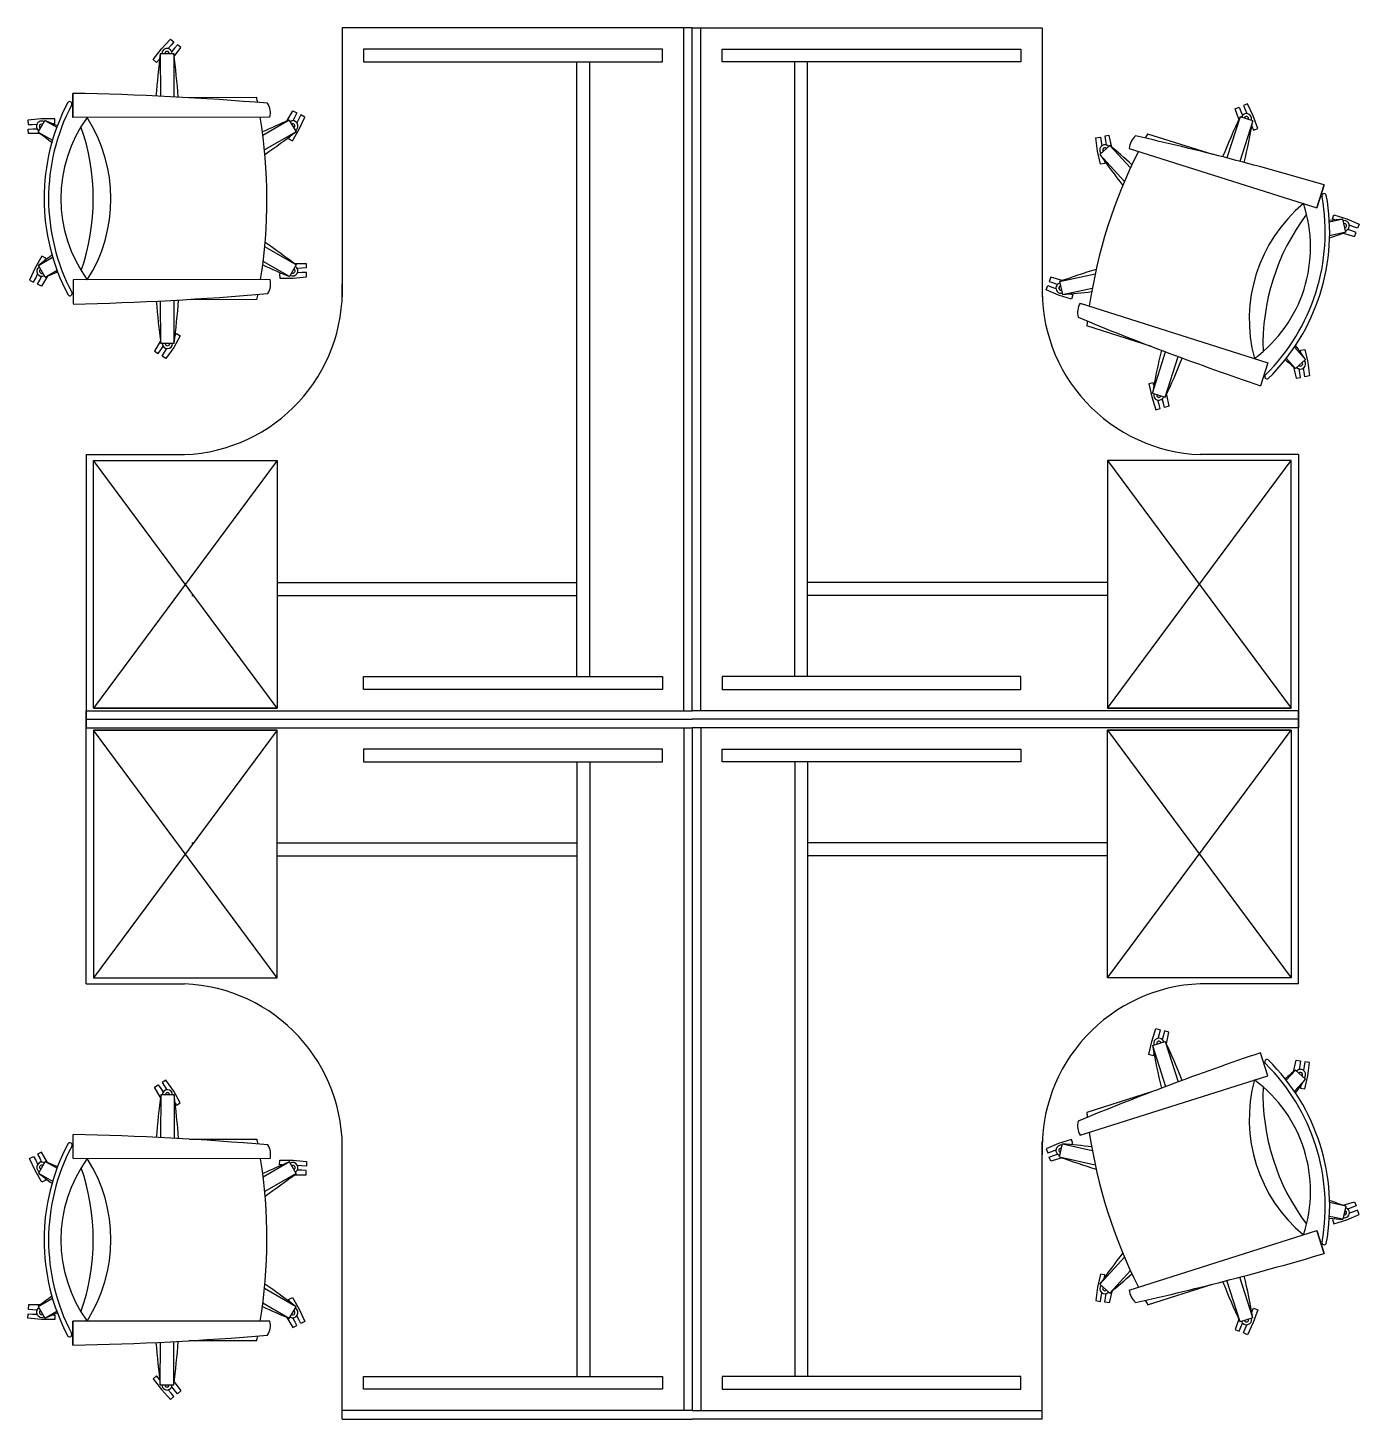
# Model space of a CAD drawing. Header units: millimetres. Extents: x 10079 to 35171, y 5151 to 19853.
# Drawn here: x 14061 to 17180, y 11136 to 14396 of the extents above; entities that cross this region are included whole.
import ezdxf

# ---------------------------------------------------------------- set-up
doc = ezdxf.new("R2010")
doc.units = ezdxf.units.MM

msp = doc.modelspace()

# ---------------------------------------------------------------- linework, layer by layer
at = {"color": 18, "linetype": 'ByBlock', "lineweight": -2, "ltscale": 0.2, "true_color": 0x000000}
for p, q in [((15617.7, 14396), (14797.7, 14396)), ((14797.7, 14396), (14797.7, 13765.6)), ((15597.7, 12796), (15597.7, 14396)), ((15617.7, 14396), (16437.7, 14396)), ((15617.7, 12796), (15617.7, 14396)), ((15637.7, 12796), (15637.7, 14396)), ((16437.7, 14396), (16437.7, 13765.6)), ((14197.7, 13396), (14428.2, 13396)), ((14197.7, 13396), (14197.7, 12756)), ((17037.7, 13396), (16807.3, 13396)), ((17037.7, 13396), (17037.7, 12756)), ((14197.7, 12796), (15617.7, 12796)), ((14197.7, 12156), (14197.7, 12796)), ((17037.7, 12796), (15617.7, 12796)), ((17037.7, 12156), (17037.7, 12796)), ((14197.7, 12776), (15617.7, 12776)), ((14197.7, 12756), (15617.7, 12756)), ((14197.7, 12756), (15617.7, 12756)), ((15597.7, 12756), (15597.7, 11156)), ((17037.7, 12776), (15617.7, 12776)), ((15617.7, 12756), (15617.7, 11156)), ((17037.7, 12756), (15617.7, 12756)), ((17037.7, 12756), (15617.7, 12756)), ((15637.7, 12756), (15637.7, 11156)), ((14197.7, 12156), (14428.2, 12156)), ((17037.7, 12156), (16807.3, 12156)), ((14797.7, 11136), (14797.7, 11786.4)), ((16437.7, 11136), (16437.7, 11786.4)), ((15617.7, 11156), (14797.7, 11156)), ((15617.7, 11156), (16437.7, 11156)), ((14797.7, 11136), (15617.7, 11136)), ((16437.7, 11136), (15617.7, 11136))]:
    msp.add_line(p, q, dxfattribs=at)
at = {"color": 18, "linetype": 'ByBlock', "lineweight": -2, "true_color": 0x000000}
for p, q in [((14355, 14321.6), (14374.1, 14346.7)), ((14374.1, 14346.7), (14395.5, 14369.8)), ((14396.8, 14355), (14390.3, 14347.3)), ((14395.5, 14369.8), (14403.6, 14363.1)), ((14403.6, 14363.1), (14396.8, 14355)), ((14404.8, 14348.3), (14398.3, 14340.5)), ((14403.9, 14328.9), (14419.6, 14349.6)), ((14411.6, 14356.3), (14404.8, 14348.3)), ((14419.6, 14349.6), (14411.6, 14356.3)), ((14363, 14314.8), (14355, 14321.6)), ((14369.8, 14322.9), (14363, 14314.8)), ((14370, 14323.1), (14369.8, 14322.9)), ((14371.6, 14335.5), (14403.1, 14335.6)), ((14371.6, 14335.5), (14371.7, 14235.8)), ((14403.1, 14335.6), (14403.2, 14234.2)), ((14167, 14186), (14167, 14242.4)), ((14167, 14242.4), (14167, 14186)), ((14597.5, 14232.5), (14438.2, 14232.3)), ((16918.4, 14218.1), (16908.7, 14214.1)), ((16908.7, 14214.1), (16912.7, 14204.4)), ((16931.9, 14189.6), (16918.4, 14218.1)), ((14092.7, 14182.6), (14061.3, 14179.6)), ((14124.2, 14182.6), (14092.7, 14182.6)), ((14124.7, 14172.1), (14124.2, 14182.6)), ((14628.5, 14186.6), (14167, 14186)), ((14668.2, 14177.5), (14682.1, 14201.4)), ((14686.6, 14187.3), (14682, 14178.3)), ((14682.1, 14201.4), (14691.4, 14196.6)), ((14691.4, 14196.6), (14686.6, 14187.3)), ((14696, 14182.4), (14691.3, 14173.4)), ((14700.8, 14191.8), (14696, 14182.4)), ((14697, 14158.3), (14710.1, 14187)), ((14710.1, 14187), (14700.8, 14191.8)), ((16900.9, 14187.7), (16870.3, 14091.1)), ((16889.3, 14206), (16899, 14210)), ((16898, 14181.6), (16889.3, 14206)), ((16899, 14210), (16903, 14200.3)), ((16930.9, 14178.2), (16900.9, 14187.7)), ((16903, 14200.3), (16906.9, 14191)), ((16912.7, 14204.4), (16916.6, 14195)), ((16942.5, 14159.9), (16931.9, 14189.6)), ((14061.3, 14179.6), (14061.8, 14169.1)), ((14061.8, 14169.1), (14072.2, 14169.6)), ((14062.3, 14158.6), (14072.7, 14159.1)), ((14062.7, 14148.1), (14062.3, 14158.6)), ((14072.2, 14169.6), (14082.4, 14170.1)), ((14072.7, 14159.1), (14082.9, 14159.6)), ((14085.6, 14151.7), (14101.3, 14179)), ((14085.6, 14151.7), (14119, 14132.5)), ((14101.3, 14179), (14129.1, 14163)), ((14118.5, 14171.8), (14124.7, 14172.1)), ((14673.8, 14179.8), (14612, 14144)), ((14689.6, 14152.6), (14615.8, 14109.8)), ((14673.8, 14179.8), (14689.6, 14152.6)), ((14681.2, 14131), (14697, 14158.3)), ((16930.9, 14178.2), (16900.8, 14083.1)), ((16928.7, 14165.9), (16928.8, 14165.6)), ((16928.8, 14165.6), (16932.8, 14155.9)), ((16932.8, 14155.9), (16942.5, 14159.9)), ((14090.4, 14148.1), (14062.7, 14148.1)), ((14674.7, 14141.3), (14671.9, 14135.8)), ((14671.9, 14135.8), (14681.2, 14131)), ((16563.4, 14138.2), (16573.7, 14140)), ((16567.2, 14106.9), (16563.4, 14138.2)), ((16595.9, 14120.5), (16572.6, 14099.3)), ((16573.7, 14140), (16575.5, 14129.7)), ((16575.5, 14129.7), (16577.2, 14119.7)), ((16594.4, 14143.6), (16584.1, 14141.8)), ((16584.1, 14141.8), (16585.9, 14131.5)), ((16585.9, 14131.5), (16587.6, 14121.5)), ((16600.5, 14116.6), (16594.4, 14143.6)), ((16595.9, 14120.5), (16644.1, 14067.8)), ((16684.5, 14147.9), (16836.3, 14099.8)), ((16574.1, 14076.2), (16567.2, 14106.9)), ((16572.6, 14099.3), (16630.2, 14036.3)), ((16583.4, 14084), (16584.5, 14078)), ((16641.1, 14113.4), (17081, 13974.1)), ((16584.5, 14078), (16574.1, 14076.2)), ((17081, 13974.1), (17098.1, 14027.9)), ((17098.1, 14027.9), (17081, 13974.1)), ((17117.3, 13948.1), (17120.9, 13958)), ((17120.9, 13958), (17151, 13948.6)), ((17141.6, 13947.7), (17110.4, 13940.8)), ((17123, 13946), (17117.3, 13948.1)), ((17148.4, 13916.9), (17141.6, 13947.7)), ((17151, 13948.6), (17180, 13936.2)), ((17162.9, 13920.1), (17153.4, 13923.6)), ((17166.5, 13930), (17157, 13933.5)), ((17176.4, 13926.4), (17166.5, 13930)), ((17180, 13936.2), (17176.4, 13926.4)), ((17148.4, 13916.9), (17110.8, 13908.6)), ((17142.7, 13914.9), (17169.1, 13906.7)), ((17172.8, 13916.5), (17162.9, 13920.1)), ((17169.1, 13906.7), (17172.8, 13916.5)), ((14094.4, 13861), (14078.6, 13833.7)), ((14086.1, 13839.4), (14119.3, 13858.7)), ((14103.7, 13856.2), (14094.4, 13861)), ((14100.9, 13850.7), (14103.7, 13856.2)), ((14690, 13840.3), (14616.1, 13882.8)), ((14078.6, 13833.7), (14065.5, 13805)), ((14101.9, 13812.1), (14086.1, 13839.4)), ((14101.9, 13812.1), (14129.6, 13828.2)), ((14674.3, 13813), (14612.4, 13848.6)), ((14690, 13840.3), (14674.3, 13813)), ((14685.2, 13843.9), (14712.9, 13843.8)), ((14702.9, 13832.8), (14692.8, 13832.4)), ((14713.4, 13833.3), (14702.9, 13832.8)), ((14713.9, 13822.8), (14703.4, 13822.4)), ((14712.9, 13843.8), (14713.4, 13833.3)), ((14714.4, 13812.4), (14713.9, 13822.8)), ((14065.5, 13805), (14074.8, 13800.2)), ((14074.8, 13800.2), (14079.7, 13809.5)), ((14079.7, 13809.5), (14084.3, 13818.5)), ((14084.2, 13795.4), (14089, 13804.7)), ((14093.5, 13790.5), (14084.2, 13795.4)), ((14089, 13804.7), (14093.6, 13813.7)), ((14107.4, 13814.4), (14093.5, 13790.5)), ((14629, 13806), (14167.6, 13805.4)), ((14167.6, 13805.4), (14167.7, 13748.9)), ((14657.1, 13820.2), (14650.9, 13819.9)), ((14650.9, 13819.9), (14651.4, 13809.4)), ((14651.4, 13809.4), (14683, 13809.3)), ((14683, 13809.3), (14714.4, 13812.4)), ((14703.4, 13822.4), (14693.2, 13821.9)), ((16446.7, 13782.2), (16450.4, 13792.1)), ((16450.4, 13792.1), (16460.2, 13788.5)), ((16457.6, 13811.8), (16454, 13801.9)), ((16454, 13801.9), (16463.8, 13798.3)), ((16484, 13803.6), (16457.6, 13811.8)), ((16463.8, 13798.3), (16473.4, 13794.8)), ((16478.4, 13801.5), (16561.6, 13819.9)), ((16478.4, 13801.5), (16485.1, 13770.8)), ((14404, 13656.4), (14403.9, 13757.8)), ((14438.9, 13759.8), (14598.1, 13760)), ((16475.8, 13769.9), (16446.7, 13782.2)), ((16460.2, 13788.5), (16469.7, 13785)), ((16505.9, 13760.5), (16475.8, 13769.9)), ((16485.1, 13770.8), (16554.9, 13786.1)), ((16503.7, 13772.5), (16509.5, 13770.3)), ((16509.5, 13770.3), (16505.9, 13760.5)), ((14372.5, 13656.4), (14372.4, 13756.1)), ((16526.2, 13750.6), (16966.1, 13611.2)), ((16693.7, 13649.3), (16541.9, 13697.4)), ((14371.8, 13662.3), (14358.1, 13638.3)), ((14418.5, 13674.5), (14402.9, 13647.1)), ((14406.3, 13674.9), (14409.7, 13680.1)), ((14409.7, 13680.1), (14418.5, 13674.5)), ((14358.1, 13638.3), (14366.9, 13632.7)), ((14366.9, 13632.7), (14372.6, 13641.5)), ((14404, 13656.4), (14372.5, 13656.4)), ((14372.6, 13641.5), (14378, 13650.1)), ((14375.8, 13627), (14381.4, 13635.9)), ((14384.6, 13621.4), (14375.8, 13627)), ((14381.4, 13635.9), (14386.9, 13644.4)), ((14402.9, 13647.1), (14384.6, 13621.4)), ((16695.8, 13540.2), (16726.4, 13636.9)), ((17054.1, 13619.2), (17028.2, 13647.6)), ((17042.3, 13640.5), (17052.6, 13642.3)), ((17043.3, 13634.4), (17042.3, 13640.5)), ((17052.6, 13642.3), (17059.5, 13611.5)), ((16725.9, 13530.7), (16756, 13625.8)), ((16966.1, 13611.2), (16949.1, 13557.4)), ((17030.9, 13597.9), (17009.3, 13621.6)), ((17026.3, 13601.8), (17032.3, 13574.8)), ((17030.9, 13597.9), (17054.1, 13619.2)), ((17040.9, 13587), (17039.2, 13597)), ((17051.2, 13588.8), (17049.5, 13598.8)), ((17059.5, 13611.5), (17063.4, 13580.2)), ((16697.6, 13564.5), (16687.5, 13561.8)), ((16687.5, 13561.8), (16694.1, 13531)), ((16699.2, 13558.6), (16697.6, 13564.5)), ((17032.3, 13574.8), (17042.7, 13576.6)), ((17042.7, 13576.6), (17040.9, 13587)), ((17053, 13578.4), (17051.2, 13588.8)), ((17063.4, 13580.2), (17053, 13578.4)), ((16694.1, 13531), (16703.8, 13501)), ((16695.8, 13540.2), (16725.9, 13530.7)), ((16728.4, 13536.2), (16734.2, 13509.2)), ((16703.8, 13501), (16714, 13503.7)), ((16711.2, 13513.8), (16708.6, 13523.6)), ((16714, 13503.7), (16711.2, 13513.8)), ((16721.4, 13516.6), (16718.7, 13526.4)), ((16724.1, 13506.4), (16721.4, 13516.6)), ((16734.2, 13509.2), (16724.1, 13506.4)), ((16694.1, 12021), (16703.8, 12051)), ((16703.8, 12051), (16714, 12048.3)), ((16711.2, 12038.1), (16708.6, 12028.3)), ((16714, 12048.3), (16711.2, 12038.1)), ((16721.4, 12035.4), (16718.7, 12025.6)), ((16724.1, 12045.6), (16721.4, 12035.4)), ((16734.2, 12042.8), (16724.1, 12045.6)), ((16728.4, 12015.8), (16734.2, 12042.8)), ((16687.5, 11990.2), (16694.1, 12021)), ((16695.8, 12011.7), (16725.9, 12021.2)), ((16695.8, 12011.7), (16726.4, 11915.1)), ((16725.9, 12021.2), (16756, 11926.1)), ((16697.6, 11987.4), (16687.5, 11990.2)), ((16699.2, 11993.4), (16697.6, 11987.4)), ((16966.1, 11940.7), (16949.1, 11994.6)), ((17026.3, 11950.2), (17032.3, 11977.1)), ((17032.3, 11977.1), (17042.7, 11975.3)), ((17040.9, 11965), (17039.2, 11955)), ((17042.7, 11975.3), (17040.9, 11965)), ((17053, 11973.6), (17051.2, 11963.2)), ((17063.4, 11971.8), (17053, 11973.6)), ((17059.5, 11940.5), (17063.4, 11971.8)), ((16526.2, 11801.4), (16966.1, 11940.7)), ((17030.9, 11954), (17009.3, 11930.4)), ((17054.1, 11932.8), (17028.2, 11904.4)), ((17030.9, 11954), (17054.1, 11932.8)), ((17051.2, 11963.2), (17049.5, 11953.2)), ((17052.6, 11909.7), (17059.5, 11940.5)), ((14358.1, 11913.7), (14366.9, 11919.3)), ((14371.8, 11889.7), (14358.1, 11913.7)), ((14366.9, 11919.3), (14372.6, 11910.5)), ((14372.6, 11910.5), (14378, 11901.9)), ((14384.6, 11930.6), (14375.8, 11925)), ((14375.8, 11925), (14381.4, 11916.1)), ((14381.4, 11916.1), (14386.9, 11907.6)), ((14402.9, 11904.9), (14384.6, 11930.6)), ((14418.5, 11877.5), (14402.9, 11904.9)), ((16693.7, 11902.7), (16541.9, 11854.6)), ((17043.3, 11917.6), (17042.3, 11911.5)), ((17042.3, 11911.5), (17052.6, 11909.7)), ((14372.5, 11895.6), (14372.4, 11795.9)), ((14404, 11895.6), (14372.5, 11895.6)), ((14404, 11895.6), (14403.9, 11794.2)), ((14406.3, 11877.1), (14409.7, 11871.9)), ((14409.7, 11871.9), (14418.5, 11877.5)), ((14167.6, 11746.6), (14167.7, 11803.1)), ((14438.9, 11792.2), (14598.1, 11791.9)), ((16475.8, 11782.1), (16446.7, 11769.7)), ((16446.7, 11769.7), (16450.4, 11759.9)), ((16505.9, 11791.5), (16475.8, 11782.1)), ((16478.4, 11750.5), (16485.1, 11781.2)), ((16485.1, 11781.2), (16554.9, 11765.8)), ((16503.7, 11779.5), (16509.5, 11781.6)), ((16509.5, 11781.6), (16505.9, 11791.5)), ((14065.5, 11747), (14074.8, 11751.8)), ((14078.6, 11718.3), (14065.5, 11747)), ((14074.8, 11751.8), (14079.7, 11742.5)), ((14079.7, 11742.5), (14084.3, 11733.5)), ((14093.5, 11761.4), (14084.2, 11756.6)), ((14084.2, 11756.6), (14089, 11747.3)), ((14101.9, 11739.8), (14086.1, 11712.6)), ((14089, 11747.3), (14093.6, 11738.3)), ((14107.4, 11737.5), (14093.5, 11761.4)), ((14101.9, 11739.8), (14129.6, 11723.8)), ((14629, 11745.9), (14167.6, 11746.6)), ((14674.3, 11739), (14612.4, 11703.4)), ((14650.9, 11732.1), (14651.4, 11742.6)), ((14651.4, 11742.6), (14683, 11742.7)), ((14690, 11711.7), (14674.3, 11739)), ((14683, 11742.7), (14714.4, 11739.6)), ((14714.4, 11739.6), (14713.9, 11729.1)), ((16450.4, 11759.9), (16460.2, 11763.5)), ((16454, 11750), (16463.8, 11753.7)), ((16457.6, 11740.2), (16454, 11750)), ((16484, 11748.4), (16457.6, 11740.2)), ((16460.2, 11763.5), (16469.7, 11767)), ((16463.8, 11753.7), (16473.4, 11757.2)), ((16478.4, 11750.5), (16561.6, 11732.1)), ((14094.4, 11691), (14078.6, 11718.3)), ((14086.1, 11712.6), (14119.3, 11693.3)), ((14690, 11711.7), (14616.1, 11669.2)), ((14657.1, 11731.8), (14650.9, 11732.1)), ((14685.2, 11708.1), (14712.9, 11708.2)), ((14702.9, 11719.1), (14692.8, 11719.6)), ((14703.4, 11729.6), (14693.2, 11730.1)), ((14713.4, 11718.6), (14702.9, 11719.1)), ((14713.9, 11729.1), (14703.4, 11729.6)), ((14712.9, 11708.2), (14713.4, 11718.6)), ((14103.7, 11695.8), (14094.4, 11691)), ((14100.9, 11701.3), (14103.7, 11695.8)), ((17148.4, 11635.1), (17110.8, 11643.3)), ((17142.7, 11637.1), (17169.1, 11645.3)), ((17169.1, 11645.3), (17172.8, 11635.5)), ((17141.6, 11604.3), (17110.4, 11611.2)), ((17123, 11606), (17117.3, 11603.9)), ((17148.4, 11635.1), (17141.6, 11604.3)), ((17151, 11603.4), (17180, 11615.8)), ((17162.9, 11631.8), (17153.4, 11628.3)), ((17166.5, 11622), (17157, 11618.5)), ((17172.8, 11635.5), (17162.9, 11631.8)), ((17176.4, 11625.6), (17166.5, 11622)), ((17180, 11615.8), (17176.4, 11625.6)), ((16641.1, 11438.6), (17081, 11577.9)), ((17081, 11577.9), (17098.1, 11524.1)), ((17098.1, 11524.1), (17081, 11577.9)), ((17117.3, 11603.9), (17120.9, 11594)), ((17120.9, 11594), (17151, 11603.4)), ((16572.6, 11452.7), (16630.2, 11515.6)), ((16574.1, 11475.8), (16567.2, 11445)), ((16584.5, 11474), (16574.1, 11475.8)), ((16595.9, 11431.5), (16644.1, 11484.2)), ((16567.2, 11445), (16563.4, 11413.7)), ((16595.9, 11431.5), (16572.6, 11452.7)), ((16583.4, 11467.9), (16584.5, 11474)), ((16684.5, 11404.1), (16836.3, 11452.2)), ((16900.9, 11364.3), (16870.3, 11460.9)), ((16930.9, 11373.8), (16900.8, 11468.9)), ((14085.6, 11400.3), (14119, 11419.5)), ((14689.6, 11399.4), (14615.8, 11442.1)), ((14671.9, 11416.2), (14681.2, 11421)), ((14674.7, 11410.7), (14671.9, 11416.2)), ((14681.2, 11421), (14697, 11393.7)), ((16563.4, 11413.7), (16573.7, 11411.9)), ((16573.7, 11411.9), (16575.5, 11422.3)), ((16575.5, 11422.3), (16577.2, 11432.3)), ((16584.1, 11410.2), (16585.9, 11420.5)), ((16594.4, 11408.4), (16584.1, 11410.2)), ((16585.9, 11420.5), (16587.6, 11430.5)), ((16600.5, 11435.3), (16594.4, 11408.4)), ((14061.3, 11372.4), (14061.8, 11382.9)), ((14061.8, 11382.9), (14072.2, 11382.4)), ((14062.7, 11403.8), (14062.3, 11393.4)), ((14062.3, 11393.4), (14072.7, 11392.9)), ((14090.4, 11403.9), (14062.7, 11403.8)), ((14072.2, 11382.4), (14082.4, 11381.9)), ((14072.7, 11392.9), (14082.9, 11392.4)), ((14085.6, 11400.3), (14101.3, 11373)), ((14101.3, 11373), (14129.1, 11388.9)), ((14118.5, 11380.2), (14124.7, 11379.9)), ((14124.7, 11379.9), (14124.2, 11369.4)), ((14673.8, 11372.2), (14612, 11407.9)), ((14673.8, 11372.2), (14689.6, 11399.4)), ((14696, 11369.5), (14691.3, 11378.5)), ((14697, 11393.7), (14710.1, 11365)), ((16928.7, 11386.1), (16928.8, 11386.4)), ((16928.8, 11386.4), (16932.8, 11396.1)), ((16942.5, 11392.1), (16931.9, 11362.4)), ((16932.8, 11396.1), (16942.5, 11392.1)), ((14092.7, 11369.3), (14061.3, 11372.4)), ((14124.2, 11369.4), (14092.7, 11369.3)), ((14167, 11366), (14167, 11309.6)), ((14167, 11309.6), (14167, 11366)), ((14628.5, 11365.4), (14167, 11366)), ((14668.2, 11374.5), (14682.1, 11350.6)), ((14686.6, 11364.7), (14682, 11373.7)), ((14682.1, 11350.6), (14691.4, 11355.4)), ((14691.4, 11355.4), (14686.6, 11364.7)), ((14700.8, 11360.2), (14696, 11369.5)), ((14710.1, 11365), (14700.8, 11360.2)), ((16898, 11370.4), (16889.3, 11346)), ((16889.3, 11346), (16899, 11341.9)), ((16899, 11341.9), (16903, 11351.6)), ((16930.9, 11373.8), (16900.9, 11364.3)), ((16903, 11351.6), (16906.9, 11361)), ((16908.7, 11337.9), (16912.7, 11347.6)), ((16912.7, 11347.6), (16916.6, 11357)), ((16931.9, 11362.4), (16918.4, 11333.9)), ((14371.6, 11216.4), (14371.7, 11316.2)), ((14403.1, 11216.4), (14403.2, 11317.8)), ((14597.5, 11319.4), (14438.2, 11319.7)), ((16918.4, 11333.9), (16908.7, 11337.9)), ((14363, 11237.2), (14355, 11230.4)), ((14355, 11230.4), (14374.1, 11205.3)), ((14369.8, 11229.1), (14363, 11237.2)), ((14370, 11228.9), (14369.8, 11229.1)), ((14371.6, 11216.4), (14403.1, 11216.4)), ((14403.9, 11223.1), (14419.6, 11202.4)), ((14374.1, 11205.3), (14395.5, 11182.2)), ((14396.8, 11197), (14390.3, 11204.7)), ((14395.5, 11182.2), (14403.6, 11188.9)), ((14403.6, 11188.9), (14396.8, 11197)), ((14404.8, 11203.7), (14398.3, 11211.5)), ((14411.6, 11195.7), (14404.8, 11203.7)), ((14419.6, 11202.4), (14411.6, 11195.7))]:
    msp.add_line(p, q, dxfattribs=at)
at = {"color": 18, "linetype": 'ByBlock', "lineweight": -2, "ltscale": 0.4, "true_color": 0x000000}
for p, q in [((15547.7, 14346), (14847.7, 14346)), ((14847.7, 14346), (14847.7, 14316)), ((15547.7, 14316), (15547.7, 14346)), ((15687.7, 14346), (16387.7, 14346)), ((15687.7, 14316), (15687.7, 14346)), ((16387.7, 14346), (16387.7, 14316)), ((14847.7, 14316), (15547.7, 14316)), ((15347.7, 12876), (15347.7, 14316)), ((15377.7, 12876), (15377.7, 14316)), ((16387.7, 14316), (15687.7, 14316)), ((15857.7, 12876), (15857.7, 14316)), ((15887.7, 12876), (15887.7, 14316)), ((14645.1, 12801.9), (14215.1, 13381.9)), ((14645.1, 13381.9), (14215.1, 12801.9)), ((14215.1, 12801.9), (14215.1, 13381.9)), ((14215.1, 13381.9), (14645.1, 13381.9)), ((14645.1, 13381.9), (14645.1, 12801.9)), ((17020.4, 13381.9), (16590.4, 13381.9)), ((16590.4, 13381.9), (16590.4, 12801.9)), ((16590.4, 13381.9), (17020.4, 12801.9)), ((16590.4, 12801.9), (17020.4, 13381.9)), ((17020.4, 12801.9), (17020.4, 13381.9)), ((14645.1, 13096), (15347.7, 13096)), ((16590.4, 13096), (15887.7, 13096)), ((14445.1, 13066), (14449.3, 13066)), ((14645.1, 13066), (15347.7, 13066)), ((16590.4, 13066), (15887.7, 13066)), ((14847.7, 12846), (14847.7, 12876)), ((14847.7, 12876), (15547.7, 12876)), ((15547.7, 12846), (14847.7, 12846)), ((15547.7, 12876), (15547.7, 12846)), ((16387.7, 12876), (15687.7, 12876)), ((15687.7, 12876), (15687.7, 12846)), ((15687.7, 12846), (16387.7, 12846)), ((16387.7, 12846), (16387.7, 12876)), ((14215.1, 12801.9), (14645.1, 12801.9)), ((14645.1, 12801.9), (14215.1, 12801.9)), ((16590.4, 12801.9), (17020.4, 12801.9)), ((17020.4, 12801.9), (16590.4, 12801.9)), ((14215.1, 12750), (14215.1, 12170)), ((14645.1, 12750), (14215.1, 12750)), ((14645.1, 12170), (14215.1, 12750)), ((14215.1, 12750), (14645.1, 12750)), ((14645.1, 12750), (14215.1, 12170)), ((14645.1, 12170), (14645.1, 12750)), ((17020.4, 12750), (16590.4, 12750)), ((16590.4, 12750), (17020.4, 12170)), ((16590.4, 12170), (17020.4, 12750)), ((16590.4, 12170), (16590.4, 12750)), ((16590.4, 12750), (17020.4, 12750)), ((17020.4, 12750), (17020.4, 12170)), ((15547.7, 12706), (14847.7, 12706)), ((14847.7, 12706), (14847.7, 12676)), ((15547.7, 12676), (15547.7, 12706)), ((15687.7, 12706), (16387.7, 12706)), ((15687.7, 12676), (15687.7, 12706)), ((16387.7, 12706), (16387.7, 12676)), ((14847.7, 12676), (15547.7, 12676)), ((15347.7, 12676), (15347.7, 11236)), ((15377.7, 12676), (15377.7, 11236)), ((16387.7, 12676), (15687.7, 12676)), ((15857.7, 12676), (15857.7, 11236)), ((15887.7, 12676), (15887.7, 11236)), ((14445.1, 12486), (14449.3, 12486)), ((14645.1, 12486), (15347.7, 12486)), ((16590.4, 12486), (15887.7, 12486)), ((14645.1, 12456), (15347.7, 12456)), ((16590.4, 12456), (15887.7, 12456)), ((14215.1, 12170), (14645.1, 12170)), ((17020.4, 12170), (16590.4, 12170)), ((14847.7, 11206), (14847.7, 11236)), ((14847.7, 11236), (15547.7, 11236)), ((15547.7, 11236), (15547.7, 11206)), ((16387.7, 11236), (15687.7, 11236)), ((15687.7, 11236), (15687.7, 11206)), ((16387.7, 11206), (16387.7, 11236)), ((15547.7, 11206), (14847.7, 11206)), ((15687.7, 11206), (16387.7, 11206))]:
    msp.add_line(p, q, dxfattribs=at)
at = {"color": 18, "linetype": 'ByBlock', "lineweight": -2, "true_color": 0x000000}
for centre, radius, start, end in [((14387.3, 14335.6), 12.1, 0.0826, 180.0826), ((16236.7, 14094.5), 1880.6, 172.6348, 175.6756), ((14387.3, 14335.6), 5.25, 0.0826, 180.0826), ((12538.6, 14089.1), 1880.6, 4.4077, 7.5304), ((14580.7, 13996.3), 481.4, 152.1512, 208.014), ((14580.7, 13996.3), 470.9, 152.3754, 207.7898), ((14159.2, 14217.8), 5.33, 323.0097, 141.3935), ((14049.7, 7453.1), 6790.3, 85.15669, 89.01083), ((13423.4, 13994.6), 1197.9, 10.8999, 11.4567), ((14584.6, 14196), 44.9, 347.9209, 31.087), ((14462.2, 13996.1), 323.7, 144.0738, 216.0914), ((13903, 13995.3), 353, 327.4648, 32.7004), ((13423.4, 13994.6), 1197.9, 350.9424, 9.2228), ((18605.1, 13392.3), 1880.6, 154.9797, 158.1024), ((16915.9, 14183), 12.1, 342.4275, 162.4275), ((16915.9, 14183), 5.25, 342.4275, 162.4275), ((14093.5, 14165.3), 12.1, 60.0826, 240.0826), ((15227, 15646.4), 1880.6, 232.6348, 233.8507), ((14093.5, 14165.3), 5.25, 60.0826, 240.0826), ((13382.6, 12441.1), 1880.6, 66.5672, 67.5304), ((13705.9, 13995), 508.8, 340.7215, 19.4437), ((15397.5, 12444), 1880.6, 112.6348, 114.7257), ((13543.9, 15644), 1880.6, 304.783, 307.5304), ((14681.7, 14166.2), 12.1, 300.0826, 120.0826), ((14681.7, 14166.2), 5.25, 300.0826, 120.0826), ((15079.6, 14508.8), 1880.6, 346.8345, 349.8752), ((16584.3, 14109.9), 12.1, 42.4275, 222.4275), ((15383.9, 12682.5), 1880.6, 47.7844, 49.8752), ((16685.8, 14109.2), 44.9, 131.423, 174.5892), ((15169.4, 7517.2), 6790.3, 73.49924, 77.35338), ((17732.8, 13568.1), 1197.9, 151.0534, 151.6101), ((17732.8, 13568.1), 1197.9, 153.2872, 171.5677), ((18113.6, 15177.4), 1880.6, 214.9797, 217.7271), ((16584.3, 14109.9), 5.25, 42.4275, 222.4275), ((16629.5, 13917.5), 470.9, 314.7203, 10.1347), ((16629.5, 13917.5), 481.4, 314.4961, 10.3588), ((17098.1, 14002.1), 5.33, 21.1165, 199.5004), ((17275.5, 13712.9), 353, 129.8097, 195.0453), ((16742.4, 13881.7), 323.7, 306.4186, 18.4363), ((17463.4, 13653.4), 508.8, 143.0663, 181.7886), ((17304.9, 12074.1), 1880.6, 94.9797, 95.9428), ((17145, 13932.3), 12.1, 282.4275, 102.4275), ((17145, 13932.3), 5.25, 282.4275, 102.4275), ((13548.6, 12345.6), 1880.6, 52.6348, 55.3823), ((16509, 15685.6), 1880.6, 288.6593, 289.8752), ((15231.7, 12348), 1880.6, 126.3145, 127.5304), ((14094, 13825.8), 12.1, 120.0826, 300.0826), ((14094, 13825.8), 5.25, 120.0826, 300.0826), ((13378.1, 15547.9), 1880.6, 292.6348, 293.598), ((15393.1, 15550.8), 1880.6, 245.4395, 247.5304), ((14682.1, 13826.6), 12.1, 240.0826, 60.0826), ((14682.1, 13826.6), 5.25, 240.0826, 60.0826), ((17117.7, 12032.9), 1880.6, 107.1278, 109.8752), ((14585.2, 13796.5), 44.9, 329.0782, 12.2443), ((16481.7, 13786.1), 12.1, 102.4275, 282.4275), ((16481.7, 13786.1), 5.25, 102.4275, 282.4275), ((14159.8, 13773.5), 5.33, 218.7717, 37.1555), ((14030.9, 20537.8), 6790.3, 271.15439, 275.00852), ((12538.9, 13897.5), 1880.6, 352.6348, 355.7576), ((13423.4, 13994.6), 1197.9, 348.7085, 349.2653), ((16321.9, 15644.3), 1880.6, 274.9797, 277.0705), ((16237, 13902.8), 1880.6, 184.4896, 187.5304), ((16565.2, 13728.3), 44.9, 150.2657, 193.4319), ((19119.9, 19991.4), 6790.3, 247.50155, 251.35568), ((17732.8, 13568.1), 1197.9, 173.2448, 173.8015), ((14388.3, 13656.4), 12.1, 180.0826, 0.0826), ((14388.3, 13656.4), 5.25, 180.0826, 0.0826), ((18547.2, 13209.6), 1880.6, 166.7525, 169.8752), ((15513.2, 12541), 1880.6, 34.9797, 36.1956), ((15021.7, 14326.1), 1880.6, 334.9797, 338.0205), ((18242.8, 15036), 1880.6, 228.9121, 229.8752), ((17042.5, 13608.6), 12.1, 222.4275, 42.4275), ((17042.5, 13608.6), 5.25, 222.4275, 42.4275), ((16963.9, 13578.5), 5.33, 125.3546, 303.7384), ((16710.9, 13535.5), 12.1, 162.4275, 342.4275), ((16710.9, 13535.5), 5.25, 162.4275, 342.4275), ((18547.2, 12342.3), 1880.6, 190.1248, 193.2475), ((16710.9, 12016.5), 12.1, 17.5725, 197.5725), ((16710.9, 12016.5), 5.25, 17.5725, 197.5725), ((15021.7, 11225.8), 1880.6, 21.9795, 25.0203), ((19119.9, 5560.6), 6790.3, 108.64432, 112.49845), ((16963.9, 11973.5), 5.33, 56.2616, 234.6454), ((16629.5, 11634.5), 470.9, 349.8653, 45.2797), ((16629.5, 11634.5), 481.4, 349.6412, 45.5039), ((18242.8, 10516), 1880.6, 130.1248, 131.0879), ((15513.2, 13010.9), 1880.6, 323.8044, 325.0203), ((17042.5, 11943.4), 12.1, 317.5725, 137.5725), ((17042.5, 11943.4), 5.25, 317.5725, 137.5725), ((14388.3, 11895.6), 12.1, 359.9174, 179.9174), ((14388.3, 11895.6), 5.25, 359.9174, 179.9174), ((17275.5, 11839.1), 353, 164.9547, 230.1903), ((16742.4, 11670.3), 323.7, 341.5637, 53.5814), ((17463.4, 11898.6), 508.8, 178.2114, 216.9337), ((16237, 11649.1), 1880.6, 172.4696, 175.5104), ((12538.9, 11654.5), 1880.6, 4.2424, 7.3652), ((16565.2, 11823.7), 44.9, 166.5681, 209.7343), ((17732.8, 11983.9), 1197.9, 186.1985, 186.7552), ((14030.9, 5014.1), 6790.3, 84.99148, 88.84561), ((17732.8, 11983.9), 1197.9, 188.4323, 206.7128), ((14580.7, 11555.7), 481.4, 151.986, 207.8488), ((14580.7, 11555.7), 470.9, 152.2102, 207.6246), ((14159.8, 11778.5), 5.33, 322.8445, 141.2283), ((13423.4, 11557.4), 1197.9, 10.7347, 11.2915), ((14585.2, 11755.5), 44.9, 347.7557, 30.9218), ((16481.7, 11765.8), 12.1, 77.5725, 257.5725), ((16481.7, 11765.8), 5.25, 77.5725, 257.5725), ((16321.9, 9907.7), 1880.6, 82.9295, 85.0203), ((14094, 11726.2), 12.1, 59.9174, 239.9174), ((13378.1, 10004.1), 1880.6, 66.402, 67.3652), ((14462.2, 11555.9), 323.7, 143.9086, 215.9262), ((13903, 11556.7), 353, 327.2996, 32.5352), ((13423.4, 11557.4), 1197.9, 350.7772, 9.0576), ((15393.1, 10001.1), 1880.6, 112.4696, 114.5605), ((14682.1, 11725.4), 12.1, 299.9174, 119.9174), ((17117.7, 13519.1), 1880.6, 250.1248, 252.8722), ((15231.7, 13204), 1880.6, 232.4696, 233.6855), ((14094, 11726.2), 5.25, 59.9174, 239.9174), ((13705.9, 11557), 508.8, 340.5563, 19.2785), ((13548.6, 13206.4), 1880.6, 304.6177, 307.3652), ((14682.1, 11725.4), 5.25, 299.9174, 119.9174), ((16509, 9866.4), 1880.6, 70.1248, 71.3407), ((17304.9, 13477.8), 1880.6, 264.0572, 265.0203), ((17145, 11619.7), 12.1, 257.5725, 77.5725), ((17145, 11619.7), 5.25, 257.5725, 77.5725), ((17098.1, 11549.9), 5.33, 160.4996, 338.8835), ((18113.6, 10374.6), 1880.6, 142.2729, 145.0203), ((15169.4, 18034.7), 6790.3, 282.64662, 286.50076), ((15383.9, 12869.5), 1880.6, 310.1248, 312.2156), ((13543.9, 9908), 1880.6, 52.4696, 55.217), ((16584.3, 11442.1), 12.1, 137.5725, 317.5725), ((16584.3, 11442.1), 5.25, 137.5725, 317.5725), ((18605.1, 12159.7), 1880.6, 201.8976, 205.0203), ((15079.6, 11043.2), 1880.6, 10.1248, 13.1655), ((15227, 9905.6), 1880.6, 126.1493, 127.3652), ((16685.8, 11442.8), 44.9, 185.4108, 228.577), ((17732.8, 11983.9), 1197.9, 208.3899, 208.9466), ((14093.5, 11386.6), 12.1, 119.9174, 299.9174), ((14093.5, 11386.6), 5.25, 119.9174, 299.9174), ((13382.6, 13110.9), 1880.6, 292.4696, 293.4328), ((15397.5, 13107.9), 1880.6, 245.2743, 247.3652), ((14681.7, 11385.8), 12.1, 239.9174, 59.9174), ((14681.7, 11385.8), 5.25, 239.9174, 59.9174), ((14584.6, 11356), 44.9, 328.913, 12.0791), ((16915.9, 11369), 12.1, 197.5725, 17.5725), ((16915.9, 11369), 5.25, 197.5725, 17.5725), ((14159.2, 11334.1), 5.33, 218.6065, 36.9903), ((14049.7, 18098.9), 6790.3, 270.98917, 274.84331), ((16236.7, 11457.5), 1880.6, 184.3244, 187.3652), ((12538.6, 11462.9), 1880.6, 352.4696, 355.5923), ((13423.4, 11557.4), 1197.9, 348.5433, 349.1001), ((14387.3, 11216.4), 12.1, 179.9174, 359.9174), ((14387.3, 11216.4), 5.25, 179.9174, 359.9174)]:
    msp.add_arc(centre, radius, start, end, dxfattribs=at)
at = {"color": 18, "linetype": 'ByBlock', "lineweight": -2, "ltscale": 0.2, "true_color": 0x000000}
for centre, start, end in [((14412.9, 13780.8), 272.2632, 2.2632), ((16822.5, 13780.8), 177.7368, 267.7368), ((14412.9, 11771.2), 357.7368, 87.7368), ((16822.5, 11771.2), 92.2632, 182.2632)]:
    msp.add_arc(centre, 385.1, start, end, dxfattribs=at)

doc.saveas('drawing.dxf')
